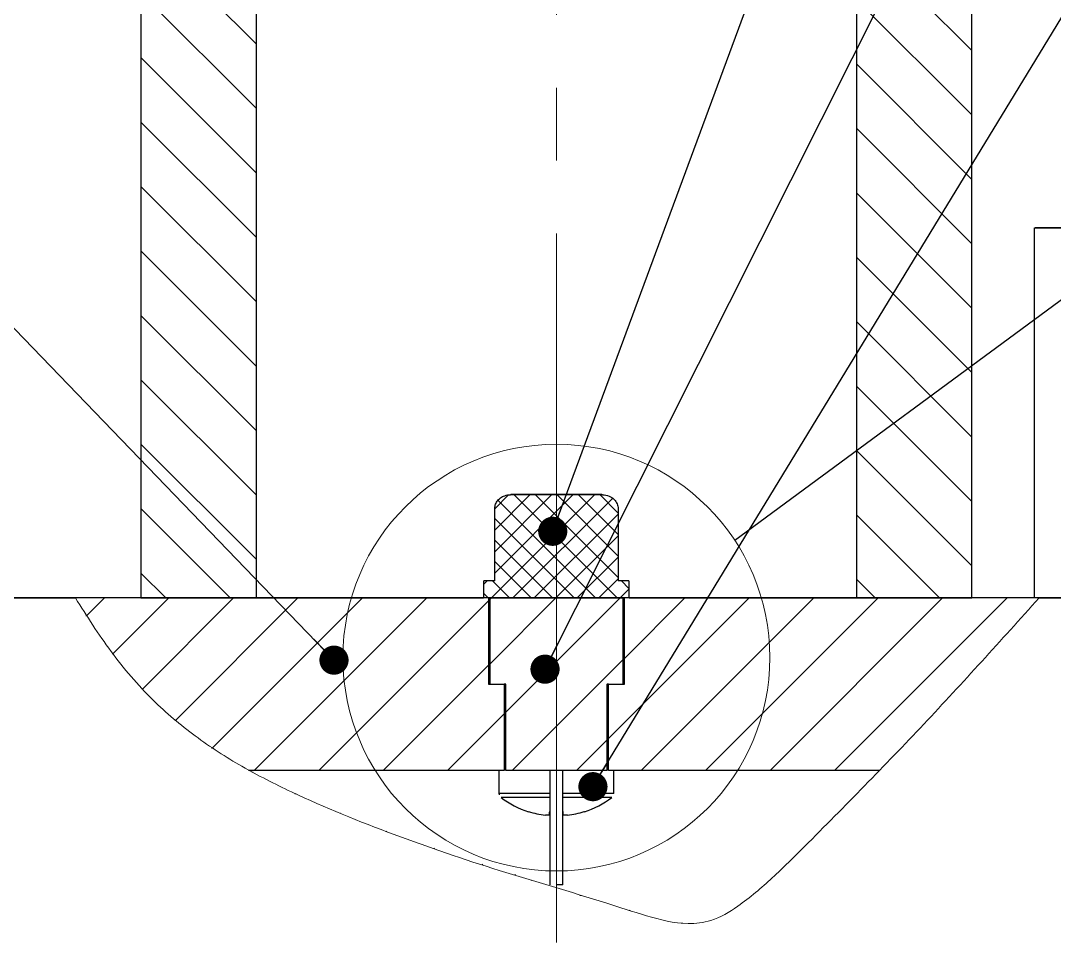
# Model space of a CAD drawing. Header units: millimetres. Extents: x 0 to 841, y -10 to 594.
# Drawn here: x 267.67 to 303.66, y 364.1 to 396.22 of the extents above; entities that cross this region are included whole.
import ezdxf

# ---------------------------------------------------------------- set-up
doc = ezdxf.new("R2010")
doc.units = ezdxf.units.MM
doc.linetypes.add('CENTERX2', pattern=[20.32, 12.7, -2.54, 2.54, -2.54])
doc.dimstyles.new('SLDDIMSTYLE1', dxfattribs={"dimtxt": 0.18, "dimasz": 1.016, "dimexe": 0, "dimexo": 0.0625, "dimgap": 0, "dimtad": 0, "dimtih": 1, "dimtoh": 1, "dimdec": 0, "dimrnd": 1e-09, "dimzin": 0, "dimdsep": 46, "dimtxsty": 'Standard', "dimblk1": 'DOT', "dimblk2": 'DOT', "dimsah": 1, "dimcen": 0.09, "dimadec": 0, "dimazin": 0, "dimtfac": 1.016, "dimtdec": 0, "dimtofl": 0, "dimtmove": 0, "dimatfit": 3, "dimldrblk": 'DOT', "dimfxl": 0, "dimfrac": 2, "dimtolj": 1, "dimtzin": 0, "dimarcsym": 0})
doc.dimstyles.new('SLDDIMSTYLE2', dxfattribs={"dimtxt": 0.18, "dimasz": 3.302, "dimexe": 0, "dimexo": 0.0625, "dimgap": 0, "dimtad": 0, "dimtih": 1, "dimtoh": 1, "dimdec": 0, "dimrnd": 1e-09, "dimzin": 0, "dimdsep": 46, "dimtxsty": 'Standard', "dimblk1": 'NONE', "dimblk2": 'NONE', "dimsah": 1, "dimcen": 0.09, "dimadec": 0, "dimazin": 0, "dimtfac": 3.302, "dimtdec": 0, "dimtofl": 0, "dimtmove": 0, "dimatfit": 3, "dimldrblk": 'NONE', "dimfxl": 0, "dimfrac": 2, "dimtolj": 1, "dimtzin": 0, "dimarcsym": 0})

# ---------------------------------------------------------------- blocks, each defined once
blk = doc.blocks.new('_Dot')
at = {"color": 0, "linetype": 'ByBlock', "lineweight": -2}
blk.add_line((-0.5, 0), (-1, 0), dxfattribs=at)
at = {"color": 0, "linetype": 'ByBlock', "const_width": 0.5}
blk.add_lwpolyline([(-0.25, 0, 1), (0.25, 0, 1)], format="xyb", close=True, dxfattribs=at)
blk = doc.blocks.new('_None')

msp = doc.modelspace()

# ---------------------------------------------------------------- hatches: boundary and pattern name
at = {"linetype": 'Continuous', "lineweight": 18}
h = msp.add_hatch(dxfattribs=at)
h.set_pattern_fill('ANSI31', scale=0.5, angle=90, style=0)
edge = h.paths.add_edge_path(flags=0)
edge.add_line((275.865, 409.104), (271.853, 409.104))
edge.add_spline(control_points=[(271.853, 409.104), (271.853, 399.438), (271.853, 389.771), (271.853, 380.104), (271.853, 378.771), (271.853, 377.438), (271.853, 376.104)], knot_values=[0, 0, 0, 0, 0.029, 0.029, 0.029, 0.033, 0.033, 0.033, 0.033], weights=[1, 1, 1, 1, 1, 1, 1], degree=3, periodic=0)
edge.add_line((271.853, 376.104), (275.865, 376.104))
edge.add_spline(control_points=[(275.865, 376.104), (275.865, 380.104), (275.865, 384.104), (275.865, 388.105), (275.865, 395.104), (275.865, 402.104), (275.865, 409.104)], knot_values=[0, 0, 0, 0, 0.012, 0.012, 0.012, 0.033, 0.033, 0.033, 0.033], weights=[1, 1, 1, 1, 1, 1, 1], degree=3, periodic=0)
h = msp.add_hatch(dxfattribs=at)
h.set_pattern_fill('ANSI31', scale=0.5, angle=90, style=0)
edge = h.paths.add_edge_path(flags=0)
edge.add_line((296.779, 376.104), (300.791, 376.104))
edge.add_spline(control_points=[(300.791, 376.104), (300.791, 385.771), (300.791, 395.438), (300.791, 405.104), (300.791, 406.438), (300.791, 407.771), (300.791, 409.104)], knot_values=[0, 0, 0, 0, 0.029, 0.029, 0.029, 0.033, 0.033, 0.033, 0.033], weights=[1, 1, 1, 1, 1, 1, 1], degree=3, periodic=0)
edge.add_line((300.791, 409.104), (296.779, 409.104))
edge.add_spline(control_points=[(296.779, 409.104), (296.779, 405.104), (296.779, 401.104), (296.779, 397.104), (296.779, 390.104), (296.779, 383.104), (296.779, 376.104)], knot_values=[0, 0, 0, 0, 0.012, 0.012, 0.012, 0.033, 0.033, 0.033, 0.033], weights=[1, 1, 1, 1, 1, 1, 1], degree=3, periodic=0)
h = msp.add_hatch(dxfattribs=at)
h.set_pattern_fill('NET', scale=0.1666667, angle=45, style=0)
edge = h.paths.add_edge_path(flags=0)
edge.add_line((288.849, 376.704), (288.471, 376.704))
edge.add_spline(control_points=[(288.471, 376.704), (288.471, 377.538), (288.471, 378.371), (288.471, 379.204)], knot_values=[0, 0, 0, 0, 0.0025, 0.0025, 0.0025, 0.0025], weights=[1, 1, 1, 1], degree=3, periodic=0)
edge.add_spline(control_points=[(288.471, 379.204), (288.471, 379.209), (288.471, 379.214), (288.471, 379.219), (288.469, 379.274), (288.457, 379.329), (288.436, 379.38), (288.413, 379.436), (288.378, 379.489), (288.336, 379.533), (288.287, 379.584), (288.227, 379.625), (288.162, 379.653), (288.089, 379.685), (288.009, 379.702), (287.93, 379.704), (287.923, 379.704), (287.916, 379.704), (287.909, 379.704)], knot_values=[0.000025, 0.000025, 0.000025, 0.000025, 0.00004, 0.00004, 0.00004, 0.000207, 0.000207, 0.000207, 0.000393, 0.000393, 0.000393, 0.000609, 0.000609, 0.000609, 0.000852, 0.000852, 0.000852, 0.000873, 0.000873, 0.000873, 0.000873], weights=[1, 1, 1, 1, 1, 1, 1, 1, 1, 1, 1, 1, 1, 1, 1, 1, 1, 1, 1], degree=3, periodic=0)
edge.add_line((287.909, 379.704), (284.735, 379.704))
edge.add_spline(control_points=[(284.735, 379.704), (284.726, 379.704), (284.717, 379.704), (284.709, 379.704), (284.646, 379.701), (284.582, 379.69), (284.523, 379.669), (284.469, 379.65), (284.417, 379.623), (284.371, 379.588), (284.329, 379.556), (284.29, 379.518), (284.26, 379.474), (284.23, 379.432), (284.206, 379.384), (284.192, 379.334), (284.179, 379.292), (284.173, 379.248), (284.173, 379.204)], knot_values=[0.00092, 0.00092, 0.00092, 0.00092, 0.000946, 0.000946, 0.000946, 0.001139, 0.001139, 0.001139, 0.001313, 0.001313, 0.001313, 0.001475, 0.001475, 0.001475, 0.001633, 0.001633, 0.001633, 0.001766, 0.001766, 0.001766, 0.001766], weights=[1, 1, 1, 1, 1, 1, 1, 1, 1, 1, 1, 1, 1, 1, 1, 1, 1, 1, 1], degree=3, periodic=0)
edge.add_spline(control_points=[(284.173, 379.204), (284.173, 378.371), (284.173, 377.538), (284.173, 376.704)], knot_values=[0, 0, 0, 0, 0.0025, 0.0025, 0.0025, 0.0025], weights=[1, 1, 1, 1], degree=3, periodic=0)
edge.add_line((284.173, 376.704), (283.795, 376.704))
edge.add_spline(control_points=[(283.795, 376.704), (283.795, 376.504), (283.795, 376.304), (283.795, 376.104)], knot_values=[0, 0, 0, 0, 0.0006, 0.0006, 0.0006, 0.0006], weights=[1, 1, 1, 1], degree=3, periodic=0)
edge.add_line((283.795, 376.104), (288.849, 376.104))
edge.add_spline(control_points=[(288.849, 376.104), (288.849, 376.304), (288.849, 376.504), (288.849, 376.704)], knot_values=[0, 0, 0, 0, 0.0006, 0.0006, 0.0006, 0.0006], weights=[1, 1, 1, 1], degree=3, periodic=0)
h = msp.add_hatch(dxfattribs=at)
h.set_pattern_fill('ANSI31', scale=0.5, style=0)
edge = h.paths.add_edge_path(flags=0)
edge.add_line((283.956, 376.104), (269.572, 376.104))
edge.add_spline(control_points=[(269.572, 376.104), (269.572, 376.104), (271.253, 373.31), (272.918, 371.589), (275.601, 370.104)], knot_values=[0.389113, 0.389113, 0.389113, 0.389113, 0.389116, 0.443775, 0.443775, 0.443775, 0.443775], weights=[1, 1, 1, 1, 1], degree=3, periodic=0)
edge.add_line((275.601, 370.104), (284.506, 370.104))
edge.add_spline(control_points=[(284.506, 370.104), (284.506, 371.104), (284.506, 372.104), (284.506, 373.104)], knot_values=[0, 0, 0, 0, 0.003, 0.003, 0.003, 0.003], weights=[1, 1, 1, 1], degree=3, periodic=0)
edge.add_line((284.506, 373.104), (283.956, 373.104))
edge.add_spline(control_points=[(283.956, 373.104), (283.956, 374.104), (283.956, 375.104), (283.956, 376.104)], knot_values=[0, 0, 0, 0, 0.003, 0.003, 0.003, 0.003], weights=[1, 1, 1, 1], degree=3, periodic=0)
h = msp.add_hatch(dxfattribs=at)
h.set_pattern_fill('ANSI31', scale=0.5, style=0)
edge = h.paths.add_edge_path(flags=0)
edge.add_spline(control_points=[(275.601, 370.104), (275.601, 370.104), (275.601, 370.104), (275.601, 370.104), (275.601, 370.104), (275.601, 370.104), (275.601, 370.104)], knot_values=[0, 0, 0, 0, 0.02447, 0.02447, 0.02447, 0.032932, 0.032932, 0.032932, 0.032932], weights=[1, 1, 1, 1, 1, 1, 1], degree=3, periodic=0)
edge.add_spline(control_points=[(275.601, 370.104), (272.918, 371.589), (271.253, 373.31), (269.572, 376.104), (269.572, 376.104)], knot_values=[0.556225, 0.556225, 0.556225, 0.556225, 0.610884, 0.610887, 0.610887, 0.610887, 0.610887], weights=[1, 1, 1, 1, 1], degree=3, periodic=0)
edge.add_spline(control_points=[(269.572, 376.104), (269.572, 376.104), (269.572, 376.104), (269.572, 376.104)], knot_values=[0, 0, 0, 0, 0.032932, 0.032932, 0.032932, 0.032932], weights=[1, 1, 1, 1], degree=3, periodic=0)
edge.add_spline(control_points=[(269.572, 376.104), (270.181, 375.091), (270.855, 374.109), (271.638, 373.224), (272.752, 371.964), (274.13, 370.918), (275.601, 370.104)], knot_values=[0, 0, 0, 0, 0.003545, 0.003545, 0.003545, 0.008645, 0.008645, 0.008645, 0.008645], weights=[1, 1, 1, 1, 1, 1, 1], degree=3, periodic=0)
h = msp.add_hatch(dxfattribs=at)
h.set_pattern_fill('ANSI31', scale=0.5, style=0)
edge = h.paths.add_edge_path(flags=0)
edge.add_spline(control_points=[(303.13, 376.104), (303.13, 376.104), (303.13, 376.104), (303.13, 376.104)], knot_values=[0, 0, 0, 0, 0.0005, 0.0005, 0.0005, 0.0005], weights=[1, 1, 1, 1], degree=3, periodic=0)
edge.add_spline(control_points=[(303.13, 376.104), (300.918, 373.613), (298.636, 371.184), (296.307, 368.801), (295.151, 367.617), (294.033, 366.368), (292.689, 365.402), (292.393, 365.189), (292.075, 364.994), (291.731, 364.876), (291.486, 364.792), (291.222, 364.752), (290.964, 364.759), (290.616, 364.768), (290.272, 364.847), (289.936, 364.935), (289.352, 365.088), (288.773, 365.261), (288.194, 365.432), (286.902, 365.815), (285.615, 366.216), (284.334, 366.634), (282.225, 367.322), (280.12, 368.04), (278.08, 368.91), (276.341, 369.652), (274.623, 370.537), (273.166, 371.742), (271.715, 372.943), (270.543, 374.489), (269.572, 376.104)], knot_values=[0, 0, 0, 0, 0.009994, 0.009994, 0.009994, 0.014962, 0.014962, 0.014962, 0.016055, 0.016055, 0.016055, 0.016831, 0.016831, 0.016831, 0.017869, 0.017869, 0.017869, 0.019666, 0.019666, 0.019666, 0.023677, 0.023677, 0.023677, 0.030283, 0.030283, 0.030283, 0.035944, 0.035944, 0.035944, 0.041609, 0.041609, 0.041609, 0.041609], weights=[1, 1, 1, 1, 1, 1, 1, 1, 1, 1, 1, 1, 1, 1, 1, 1, 1, 1, 1, 1, 1, 1, 1, 1, 1, 1, 1, 1, 1, 1, 1], degree=3, periodic=0)
edge.add_spline(control_points=[(269.572, 376.104), (269.572, 376.104), (269.572, 376.104), (269.572, 376.104)], knot_values=[0.032932, 0.032932, 0.032932, 0.032932, 0.033432, 0.033432, 0.033432, 0.033432], weights=[1, 1, 1, 1], degree=3, periodic=0)
edge.add_spline(control_points=[(269.572, 376.104), (270.339, 374.829), (271.216, 373.598), (272.273, 372.55), (273.645, 371.192), (275.347, 370.162), (277.096, 369.348), (280.604, 367.715), (284.331, 366.58), (288.04, 365.478), (288.985, 365.197), (289.924, 364.807), (290.908, 364.761), (291.174, 364.748), (291.447, 364.783), (291.701, 364.866), (292.037, 364.976), (292.348, 365.161), (292.637, 365.365), (293.486, 365.963), (294.222, 366.71), (294.96, 367.441), (297.779, 370.235), (300.495, 373.136), (303.13, 376.104)], knot_values=[0, 0, 0, 0, 0.004464, 0.004464, 0.004464, 0.010307, 0.010307, 0.010307, 0.021942, 0.021942, 0.021942, 0.024904, 0.024904, 0.024904, 0.025703, 0.025703, 0.025703, 0.02676, 0.02676, 0.02676, 0.02986, 0.02986, 0.02986, 0.041704, 0.041704, 0.041704, 0.041704], weights=[1, 1, 1, 1, 1, 1, 1, 1, 1, 1, 1, 1, 1, 1, 1, 1, 1, 1, 1, 1, 1, 1, 1, 1, 1], degree=3, periodic=0)
h = msp.add_hatch(dxfattribs=at)
h.set_pattern_fill('ANSI31', scale=0.5, style=0)
edge = h.paths.add_edge_path(flags=0)
edge.add_spline(control_points=[(284.01, 376.104), (284.01, 375.104), (284.01, 374.104), (284.01, 373.104)], knot_values=[0, 0, 0, 0, 0.003, 0.003, 0.003, 0.003], weights=[1, 1, 1, 1], degree=3, periodic=0)
edge.add_line((284.01, 373.104), (284.563, 373.104))
edge.add_spline(control_points=[(284.563, 373.104), (284.563, 372.104), (284.563, 371.104), (284.563, 370.104)], knot_values=[0, 0, 0, 0, 0.003, 0.003, 0.003, 0.003], weights=[1, 1, 1, 1], degree=3, periodic=0)
edge.add_line((284.563, 370.104), (288.082, 370.104))
edge.add_spline(control_points=[(288.082, 370.104), (288.082, 371.104), (288.082, 372.104), (288.082, 373.104)], knot_values=[0, 0, 0, 0, 0.003, 0.003, 0.003, 0.003], weights=[1, 1, 1, 1], degree=3, periodic=0)
edge.add_line((288.082, 373.104), (288.634, 373.104))
edge.add_spline(control_points=[(288.634, 373.104), (288.634, 374.104), (288.634, 375.104), (288.634, 376.104)], knot_values=[0, 0, 0, 0, 0.003, 0.003, 0.003, 0.003], weights=[1, 1, 1, 1], degree=3, periodic=0)
edge.add_line((288.634, 376.104), (284.01, 376.104))
h = msp.add_hatch(dxfattribs=at)
h.set_pattern_fill('ANSI31', scale=0.5, style=0)
edge = h.paths.add_edge_path(flags=0)
edge.add_line((303.131, 376.104), (288.688, 376.104))
edge.add_spline(control_points=[(288.688, 376.104), (288.688, 375.104), (288.688, 374.104), (288.688, 373.104)], knot_values=[0, 0, 0, 0, 0.003, 0.003, 0.003, 0.003], weights=[1, 1, 1, 1], degree=3, periodic=0)
edge.add_line((288.688, 373.104), (288.138, 373.104))
edge.add_spline(control_points=[(288.138, 373.104), (288.138, 372.104), (288.138, 371.104), (288.138, 370.104)], knot_values=[0, 0, 0, 0, 0.003, 0.003, 0.003, 0.003], weights=[1, 1, 1, 1], degree=3, periodic=0)
edge.add_line((288.138, 370.104), (297.569, 370.104))
edge.add_spline(control_points=[(297.569, 370.104), (298.976, 371.571), (301.025, 373.758), (302.731, 375.655), (303.131, 376.104)], knot_values=[0.562781, 0.562781, 0.562781, 0.562781, 0.57671, 0.581252, 0.581252, 0.581252, 0.581252], weights=[1, 1, 1, 1, 1], degree=3, periodic=0)
h = msp.add_hatch(dxfattribs=at)
h.set_pattern_fill('ANSI31', scale=0.5, style=0)
edge = h.paths.add_edge_path(flags=0)
edge.add_spline(control_points=[(297.569, 370.104), (297.569, 370.104), (297.569, 370.104), (297.569, 370.104), (297.569, 370.104), (297.569, 370.104), (297.568, 370.104)], knot_values=[0, 0, 0, 0, 0.012901, 0.012901, 0.012901, 0.032932, 0.032932, 0.032932, 0.032932], weights=[1, 1, 1, 1, 1, 1, 1], degree=3, periodic=0)
edge.add_spline(control_points=[(297.568, 370.104), (299.457, 372.072), (301.319, 374.065), (303.13, 376.104)], knot_values=[0, 0, 0, 0, 0.008181, 0.008181, 0.008181, 0.008181], weights=[1, 1, 1, 1], degree=3, periodic=0)
edge.add_spline(control_points=[(303.13, 376.104), (303.131, 376.104), (303.131, 376.104), (303.131, 376.104), (303.131, 376.104), (303.131, 376.104), (303.131, 376.104)], knot_values=[0, 0, 0, 0, 0.023806, 0.023806, 0.023806, 0.032932, 0.032932, 0.032932, 0.032932], weights=[1, 1, 1, 1, 1, 1, 1], degree=3, periodic=0)
edge.add_spline(control_points=[(303.131, 376.104), (302.731, 375.655), (301.025, 373.758), (298.976, 371.571), (297.569, 370.104)], knot_values=[0.418748, 0.418748, 0.418748, 0.418748, 0.42329, 0.437219, 0.437219, 0.437219, 0.437219], weights=[1, 1, 1, 1, 1], degree=3, periodic=0)
h = msp.add_hatch(dxfattribs=at)
h.set_pattern_fill('NET', scale=0.1666667, angle=45, style=0)
edge = h.paths.add_edge_path(flags=0)
edge.add_spline(control_points=[(285.052, 366.402), (285.036, 366.407), (285.02, 366.412), (285.004, 366.417), (284.98, 366.425), (284.956, 366.433), (284.935, 366.44), (284.914, 366.446), (284.895, 366.452), (284.88, 366.457), (284.864, 366.462), (284.852, 366.466), (284.843, 366.469), (284.834, 366.472), (284.829, 366.474), (284.828, 366.474), (284.826, 366.474), (284.829, 366.474), (284.836, 366.471), (284.843, 366.469), (284.854, 366.465), (284.869, 366.461), (284.884, 366.456), (284.904, 366.449), (284.926, 366.442), (284.948, 366.435), (284.973, 366.427), (284.999, 366.419), (285.024, 366.411), (285.051, 366.402), (285.077, 366.394), (285.102, 366.386), (285.127, 366.378), (285.15, 366.371), (285.172, 366.364), (285.192, 366.357), (285.21, 366.351), (285.227, 366.346), (285.241, 366.341), (285.252, 366.338), (285.263, 366.334), (285.271, 366.332), (285.275, 366.331), (285.278, 366.329), (285.278, 366.33), (285.274, 366.331), (285.269, 366.332), (285.261, 366.335), (285.248, 366.339), (285.235, 366.343), (285.218, 366.349), (285.198, 366.355), (285.178, 366.362), (285.154, 366.369), (285.13, 366.377), (285.105, 366.385), (285.078, 366.393), (285.052, 366.402)], knot_values=[0, 0, 0, 0, 0.000051, 0.000051, 0.000051, 0.00013, 0.00013, 0.00013, 0.000205, 0.000205, 0.000205, 0.000278, 0.000278, 0.000278, 0.000351, 0.000351, 0.000351, 0.000425, 0.000425, 0.000425, 0.000504, 0.000504, 0.000504, 0.000586, 0.000586, 0.000586, 0.00067, 0.00067, 0.00067, 0.000753, 0.000753, 0.000753, 0.000833, 0.000833, 0.000833, 0.00091, 0.00091, 0.00091, 0.000983, 0.000983, 0.000983, 0.001056, 0.001056, 0.001056, 0.00113, 0.00113, 0.00113, 0.001207, 0.001207, 0.001207, 0.001288, 0.001288, 0.001288, 0.001372, 0.001372, 0.001372, 0.001455, 0.001455, 0.001455, 0.001455], weights=[1, 1, 1, 1, 1, 1, 1, 1, 1, 1, 1, 1, 1, 1, 1, 1, 1, 1, 1, 1, 1, 1, 1, 1, 1, 1, 1, 1, 1, 1, 1, 1, 1, 1, 1, 1, 1, 1, 1, 1, 1, 1, 1, 1, 1, 1, 1, 1, 1, 1, 1, 1, 1, 1, 1, 1, 1, 1], degree=3, periodic=0)

# ---------------------------------------------------------------- linework, layer by layer
at = {"color": 7, "linetype": 'CENTERX2', "lineweight": 18}
for p, q in [((286.322, 376.104), (286.322, 411.104)), ((286.322, 381.204), (286.322, 376.704)), ((286.322, 376.704), (286.322, 376.104)), ((286.322, 364.104), (286.322, 376.104)), ((286.322, 375.104), (286.322, 368.104))]:
    msp.add_line(p, q, dxfattribs=at)
at = {"color": 7, "linetype": 'Continuous', "lineweight": 25}
for p, q in [((275.865, 409.104), (275.865, 376.104)), ((302.962, 389.005), (302.962, 376.105)), ((284.735, 379.704), (287.909, 379.704)), ((284.173, 376.704), (284.173, 379.204)), ((288.471, 379.204), (288.471, 376.704)), ((283.795, 376.104), (283.795, 376.704)), ((284.173, 376.704), (283.795, 376.704)), ((284.131, 376.704), (283.795, 376.704)), ((288.849, 376.704), (288.471, 376.704)), ((288.849, 376.704), (288.512, 376.704)), ((288.849, 376.704), (288.849, 376.104)), ((257.232, 376.104), (269.572, 376.104)), ((257.232, 376.104), (269.572, 376.104)), ((269.622, 376.105), (257.275, 376.105)), ((271.853, 376.105), (269.623, 376.105)), ((283.956, 376.104), (269.623, 376.104)), ((271.853, 376.104), (275.865, 376.104)), ((288.849, 376.104), (283.795, 376.104)), ((283.995, 376.104), (283.956, 376.104)), ((283.956, 376.104), (283.956, 373.104)), ((284.01, 376.104), (288.634, 376.104)), ((284.01, 373.104), (284.01, 376.104)), ((288.634, 376.104), (288.634, 373.104)), ((288.688, 376.104), (288.65, 376.104)), ((303.073, 376.104), (288.688, 376.104)), ((288.688, 373.104), (288.688, 376.104)), ((296.779, 376.104), (300.791, 376.104)), ((302.962, 376.105), (300.791, 376.105)), ((303.13, 376.104), (319.444, 376.104)), ((303.13, 376.104), (319.444, 376.104)), ((283.956, 373.104), (284.506, 373.104)), ((283.995, 373.104), (283.956, 373.104)), ((284.506, 373.104), (284.506, 370.104)), ((284.557, 373.104), (284.506, 373.104)), ((284.563, 370.104), (284.563, 373.104)), ((288.082, 373.104), (288.634, 373.104)), ((288.082, 373.104), (288.082, 370.104)), ((288.138, 373.104), (288.095, 373.104)), ((288.138, 370.104), (288.138, 373.104)), ((288.138, 373.104), (288.688, 373.104)), ((288.688, 373.104), (288.65, 373.104)), ((275.601, 370.104), (284.506, 370.104)), ((284.322, 370.104), (284.322, 369.294)), ((284.557, 370.104), (284.506, 370.104)), ((284.563, 370.104), (288.082, 370.104)), ((286.097, 370.104), (286.097, 366.104)), ((286.547, 366.104), (286.547, 370.104)), ((286.547, 370.104), (286.572, 370.104)), ((288.138, 370.104), (288.095, 370.104)), ((288.138, 370.104), (297.569, 370.104)), ((288.322, 369.294), (288.322, 370.104)), ((286.082, 368.537), (286.082, 368.643)), ((286.082, 368.537), (285.939, 368.537))]:
    msp.add_line(p, q, dxfattribs=at)
at = {"color": 7, "linetype": 'Continuous', "lineweight": 18}
for p, q in [((269.572, 376.104), (269.572, 376.104)), ((269.572, 376.104), (269.572, 376.104)), ((303.13, 376.104), (303.13, 376.104)), ((284.01, 373.104), (284.563, 373.104))]:
    msp.add_line(p, q, dxfattribs=at)
at = {"color": 7, "linetype": 'Continuous', "lineweight": 25, "flags": 128}
for points in [[(271.853, 409.104), (271.853, 380.104), (271.853, 376.104)], [(296.779, 376.104), (296.779, 397.104), (296.779, 409.104)], [(300.791, 376.104), (300.791, 405.104), (300.791, 409.104)], [(304.015, 389.005), (303.506, 389.005), (303.159, 389.005), (302.984, 389.005), (302.984, 389.005), (303.159, 389.005), (303.506, 389.005), (304.015, 389.005)], [(287.909, 379.704), (287.614, 379.704), (287.234, 379.704), (286.794, 379.704), (286.322, 379.704), (285.851, 379.704), (285.41, 379.704), (285.03, 379.704), (284.735, 379.704)], [(275.865, 376.104), (276.074, 376.104), (276.452, 376.104), (276.993, 376.104), (277.689, 376.104), (278.527, 376.104), (279.495, 376.104), (280.575, 376.104), (281.751, 376.104), (283.002, 376.104), (283.784, 376.104)], [(288.86, 376.104), (289.643, 376.104), (290.894, 376.104), (292.069, 376.104), (293.15, 376.104), (294.117, 376.104), (294.955, 376.104), (295.651, 376.104), (296.192, 376.104), (296.571, 376.104), (296.779, 376.104)], [(317.962, 376.105), (317.874, 376.105), (317.612, 376.105), (317.183, 376.105), (316.596, 376.105), (315.866, 376.105), (315.009, 376.105), (314.045, 376.105), (312.997, 376.105), (311.89, 376.105), (310.749, 376.105), (309.602, 376.105), (308.475, 376.105), (307.394, 376.105), (306.385, 376.105), (305.472, 376.105), (304.676, 376.105), (304.015, 376.105), (303.506, 376.105), (303.159, 376.105), (302.984, 376.105), (302.962, 376.105)], [(286.072, 370.104), (286.091, 370.104), (286.097, 370.104)], [(286.097, 369.151), (285.893, 369.151), (285.358, 369.151), (284.909, 369.151), (284.585, 369.151), (284.415, 369.151), (284.394, 369.151)], [(288.251, 369.151), (288.165, 369.151), (287.916, 369.151), (287.525, 369.151), (287.027, 369.151), (286.547, 369.151)], [(285.352, 368.665), (285.35, 368.661), (285.349, 368.658), (285.348, 368.657), (285.348, 368.656), (285.348, 368.657), (285.349, 368.658), (285.35, 368.661), (285.352, 368.665)], [(286.082, 368.665), (286.082, 368.643), (286.082, 368.622), (286.082, 368.604), (286.082, 368.587), (286.082, 368.572), (286.082, 368.558), (286.082, 368.547), (286.082, 368.537)], [(286.562, 368.537), (286.562, 368.547), (286.562, 368.558), (286.562, 368.572), (286.562, 368.587), (286.562, 368.604), (286.562, 368.622), (286.562, 368.643), (286.562, 368.665)], [(286.706, 368.537), (286.692, 368.537), (286.676, 368.537), (286.66, 368.537), (286.642, 368.537), (286.624, 368.537), (286.604, 368.537), (286.584, 368.537), (286.562, 368.537)], [(286.547, 366.104), (286.53, 366.104), (286.481, 366.104), (286.408, 366.104), (286.322, 366.104)]]:
    msp.add_lwpolyline(points, dxfattribs=at)
at = {"color": 7, "linetype": 'Continuous', "lineweight": 18, "flags": 128}
msp.add_lwpolyline([(303.13, 376.104), (303.131, 376.104), (303.131, 376.104)], dxfattribs=at)
at = {"color": 8, "linetype": 'Continuous', "lineweight": 25, "flags": 128}
for points in [[(286.097, 369.294), (285.877, 369.294), (285.322, 369.294), (284.856, 369.294), (284.52, 369.294), (284.345, 369.294), (284.322, 369.294)], [(288.322, 369.294), (288.233, 369.294), (287.975, 369.294), (287.569, 369.294), (287.053, 369.294), (286.547, 369.294)]]:
    msp.add_lwpolyline(points, dxfattribs=at)
at = {"color": 7, "linetype": 'Continuous', "lineweight": 18}
msp.add_circle((286.322, 374.026), 7.435, dxfattribs=at)
at = {"color": 7, "linetype": 'Continuous', "lineweight": 25}
for centre, radius, start, end in [((286.322, 371.704), 3.2, 232.9405, 252.2749), ((286.322, 371.704), 3.2, 287.7258, 307.0602), ((286.322, 371.704), 3.191, 252.2999, 263.0947), ((286.322, 371.704), 3.191, 276.906, 287.7008), ((289.354, 369.689), 2.302, 206.4306, 206.6576)]:
    msp.add_arc(centre, radius, start, end, dxfattribs=at)
for points, knots in [([(284.173, 379.204), (284.177, 379.248), (284.185, 379.344), (284.254, 379.48), (284.369, 379.598), (284.525, 379.679), (284.654, 379.703), (284.726, 379.704), (284.735, 379.704)], [0, 0, 0, 0, 0.1571, 0.343911, 0.535358, 0.741063, 0.968201, 1, 1, 1, 1]), ([(287.909, 379.704), (287.916, 379.704), (288.002, 379.703), (288.16, 379.67), (288.339, 379.549), (288.444, 379.39), (288.471, 379.269), (288.471, 379.209), (288.471, 379.204)], [0, 0, 0, 0, 0.02506, 0.31063, 0.564604, 0.784845, 0.982383, 1, 1, 1, 1]), ([(284.323, 369.298), (284.323, 369.295), (284.32, 369.277), (284.326, 369.258), (284.332, 369.243)], [0, 0, 0, 0, 0.142109, 1, 1, 1, 1])]:
    msp.add_open_spline(points, degree=3, knots=knots, dxfattribs=at)
at = {"color": 7, "linetype": 'Continuous', "lineweight": 18}
msp.add_open_spline([(303.13, 376.104), (301.802, 374.629), (299.145, 371.678), (296, 368.475), (293.854, 366.339), (292.797, 365.437), (291.806, 364.828), (290.676, 364.701), (289.446, 365.017), (287.289, 365.733), (284.323, 366.576), (280.659, 367.83), (277.663, 369.04), (275.356, 370.21), (273.723, 371.261), (272.163, 372.581), (270.769, 374.213), (269.971, 375.473), (269.572, 376.104)], degree=3, knots=[0, 0, 0, 0, 0.142621, 0.285233, 0.322617, 0.359901, 0.385317, 0.404476, 0.439773, 0.475397, 0.568193, 0.660985, 0.753623, 0.800081, 0.846613, 0.892891, 0.946393, 1, 1, 1, 1], dxfattribs=at)

# ---------------------------------------------------------------- leaders
at = {"color": 7, "linetype": 'Continuous', "lineweight": 0}
for points in [[(278.577, 373.938), (208.671, 446.466)], [(285.926, 373.623), (322.543, 446.466)], [(286.194, 378.427), (311.329, 446.466)], [(287.594, 369.529), (334.451, 446.466)]]:
    msp.add_leader(points, dimstyle='SLDDIMSTYLE1', dxfattribs=at)
at = {"color": 7, "linetype": 'Continuous', "lineweight": 18, "has_arrowhead": 0}
msp.add_leader([(292.532, 378.115), (325.533, 402.446), (329.482, 402.446)], dimstyle='SLDDIMSTYLE2', dxfattribs=at)

doc.saveas('drawing.dxf')
